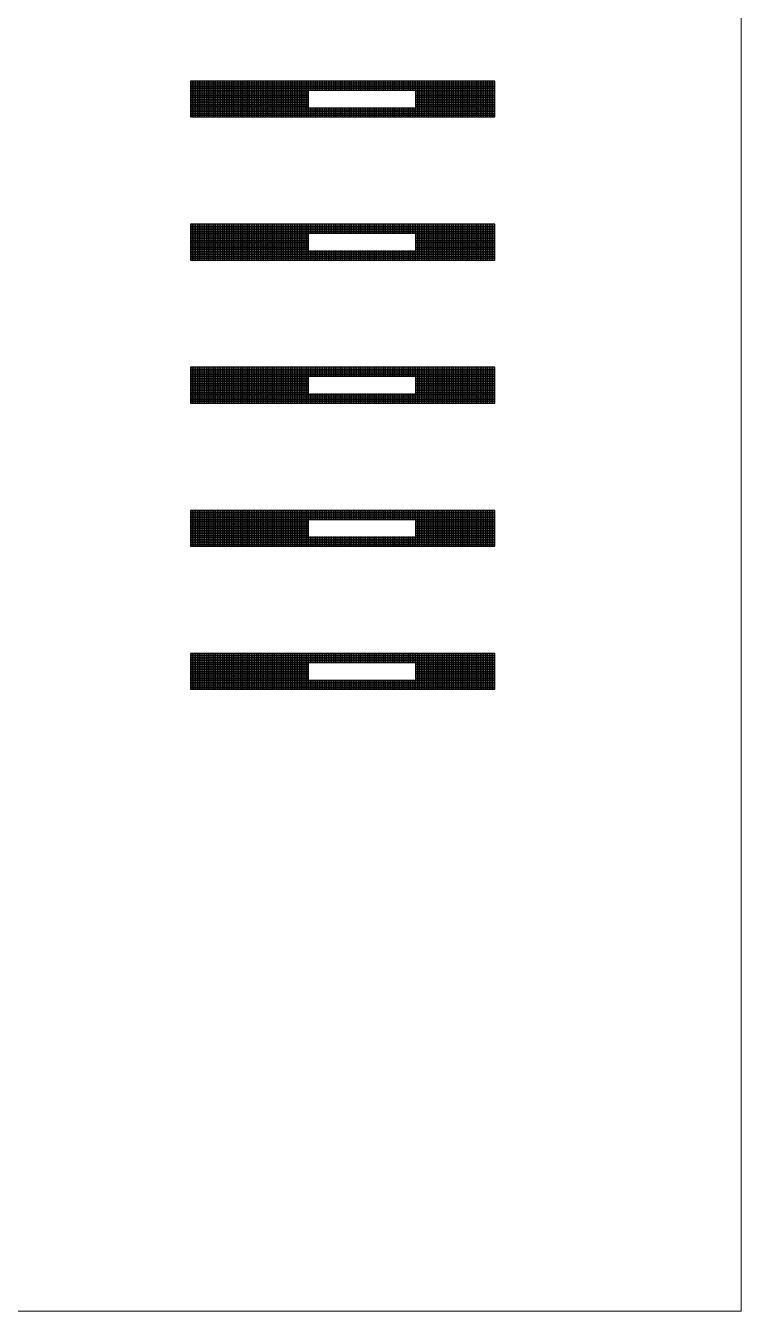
# Model space of a CAD drawing. Header units: millimetres. Extents: x 43.3 to 83.3, y 94.2 to 164.2.
# Drawn here: x 63.29 to 83.29, y 94.21 to 130.15 of the extents above; entities that cross this region are included whole.
import ezdxf

# ---------------------------------------------------------------- set-up
doc = ezdxf.new("R2010")
doc.units = ezdxf.units.MM
doc.layers.add('Adhesion Layer', color=52, linetype='Continuous')

msp = doc.modelspace()

# ---------------------------------------------------------------- linework, layer by layer
at = {"layer": 'Adhesion Layer', "linetype": 'Continuous', "lineweight": 0}
for p, q in [((83.292, 164.211), (83.292, 94.211)), ((83.292, 94.211), (43.292, 94.211))]:
    msp.add_line(p, q, dxfattribs=at)
at = {"layer": 'Adhesion Layer'}
for p, q in [((76.4, 128.6), (67.9, 128.6)), ((67.9, 128.6), (67.9, 127.6)), ((67.9, 128.55), (76.4, 128.55)), ((67.9, 128.5), (76.4, 128.5)), ((67.9, 128.45), (76.4, 128.45)), ((67.9, 128.4), (76.4, 128.4)), ((67.9, 128.35), (76.4, 128.35)), ((67.95, 127.6), (67.95, 128.6)), ((68, 127.6), (68, 128.6)), ((68.05, 127.6), (68.05, 128.6)), ((68.1, 127.6), (68.1, 128.6)), ((68.15, 127.6), (68.15, 128.6)), ((68.2, 127.6), (68.2, 128.6)), ((68.25, 127.6), (68.25, 128.6)), ((68.3, 127.6), (68.3, 128.6)), ((68.35, 127.6), (68.35, 128.6)), ((68.4, 127.6), (68.4, 128.6)), ((68.45, 127.6), (68.45, 128.6)), ((68.5, 127.6), (68.5, 128.6)), ((68.55, 127.6), (68.55, 128.6)), ((68.6, 127.6), (68.6, 128.6)), ((68.65, 127.6), (68.65, 128.6)), ((68.7, 127.6), (68.7, 128.6)), ((68.75, 127.6), (68.75, 128.6)), ((68.8, 127.6), (68.8, 128.6)), ((68.85, 127.6), (68.85, 128.6)), ((68.9, 127.6), (68.9, 128.6)), ((68.95, 127.6), (68.95, 128.6)), ((69, 127.6), (69, 128.6)), ((69.05, 127.6), (69.05, 128.6)), ((69.1, 127.6), (69.1, 128.6)), ((69.15, 127.6), (69.15, 128.6)), ((69.2, 127.6), (69.2, 128.6)), ((69.25, 127.6), (69.25, 128.6)), ((69.3, 127.6), (69.3, 128.6)), ((69.35, 127.6), (69.35, 128.6)), ((69.4, 127.6), (69.4, 128.6)), ((69.45, 127.6), (69.45, 128.6)), ((69.5, 127.6), (69.5, 128.6)), ((69.55, 127.6), (69.55, 128.6)), ((69.6, 127.6), (69.6, 128.6)), ((69.65, 127.6), (69.65, 128.6)), ((69.7, 127.6), (69.7, 128.6)), ((69.75, 127.6), (69.75, 128.6)), ((69.8, 127.6), (69.8, 128.6)), ((69.85, 127.6), (69.85, 128.6)), ((69.9, 127.6), (69.9, 128.6)), ((69.95, 127.6), (69.95, 128.6)), ((70, 127.6), (70, 128.6)), ((70.05, 127.6), (70.05, 128.6)), ((70.1, 127.6), (70.1, 128.6)), ((70.15, 127.6), (70.15, 128.6)), ((70.2, 127.6), (70.2, 128.6)), ((70.25, 127.6), (70.25, 128.6)), ((70.3, 127.6), (70.3, 128.6)), ((70.35, 127.6), (70.35, 128.6)), ((70.4, 127.6), (70.4, 128.6)), ((70.45, 127.6), (70.45, 128.6)), ((70.5, 127.6), (70.5, 128.6)), ((70.55, 127.6), (70.55, 128.6)), ((70.6, 127.6), (70.6, 128.6)), ((70.65, 127.6), (70.65, 128.6)), ((70.7, 127.6), (70.7, 128.6)), ((70.75, 127.6), (70.75, 128.6)), ((70.8, 127.6), (70.8, 128.6)), ((70.85, 127.6), (70.85, 128.6)), ((70.9, 127.6), (70.9, 128.6)), ((70.95, 127.6), (70.95, 128.6)), ((71, 127.6), (71, 128.6)), ((71.05, 127.6), (71.05, 128.6)), ((71.1, 127.6), (71.1, 128.6)), ((71.15, 127.6), (71.15, 128.6)), ((71.2, 127.6), (71.2, 128.6)), ((71.25, 128.333), (71.25, 128.6)), ((71.3, 128.333), (71.3, 128.6)), ((71.35, 128.333), (71.35, 128.6)), ((71.4, 128.333), (71.4, 128.6)), ((71.45, 128.333), (71.45, 128.6)), ((71.5, 128.333), (71.5, 128.6)), ((71.55, 128.333), (71.55, 128.6)), ((71.6, 128.333), (71.6, 128.6)), ((71.65, 128.333), (71.65, 128.6)), ((71.7, 128.333), (71.7, 128.6)), ((71.75, 128.333), (71.75, 128.6)), ((71.8, 128.333), (71.8, 128.6)), ((71.85, 128.333), (71.85, 128.6)), ((71.9, 128.333), (71.9, 128.6)), ((71.95, 128.333), (71.95, 128.6)), ((72, 128.333), (72, 128.6)), ((72.05, 128.333), (72.05, 128.6)), ((72.1, 128.333), (72.1, 128.6)), ((72.15, 128.333), (72.15, 128.6)), ((72.2, 128.333), (72.2, 128.6)), ((72.25, 128.333), (72.25, 128.6)), ((72.3, 128.333), (72.3, 128.6)), ((72.35, 128.333), (72.35, 128.6)), ((72.4, 128.333), (72.4, 128.6)), ((72.45, 128.333), (72.45, 128.6)), ((72.5, 128.333), (72.5, 128.6)), ((72.55, 128.333), (72.55, 128.6)), ((72.6, 128.333), (72.6, 128.6)), ((72.65, 128.333), (72.65, 128.6)), ((72.7, 128.333), (72.7, 128.6)), ((72.75, 128.333), (72.75, 128.6)), ((72.8, 128.333), (72.8, 128.6)), ((72.85, 128.333), (72.85, 128.6)), ((72.9, 128.333), (72.9, 128.6)), ((72.95, 128.333), (72.95, 128.6)), ((73, 128.333), (73, 128.6)), ((73.05, 128.333), (73.05, 128.6)), ((73.1, 128.333), (73.1, 128.6)), ((73.15, 128.333), (73.15, 128.6)), ((73.2, 128.333), (73.2, 128.6)), ((73.25, 128.333), (73.25, 128.6)), ((73.3, 128.333), (73.3, 128.6)), ((73.35, 128.333), (73.35, 128.6)), ((73.4, 128.333), (73.4, 128.6)), ((73.45, 128.333), (73.45, 128.6)), ((73.5, 128.333), (73.5, 128.6)), ((73.55, 128.333), (73.55, 128.6)), ((73.6, 128.333), (73.6, 128.6)), ((73.65, 128.333), (73.65, 128.6)), ((73.7, 128.333), (73.7, 128.6)), ((73.75, 128.333), (73.75, 128.6)), ((73.8, 128.333), (73.8, 128.6)), ((73.85, 128.333), (73.85, 128.6)), ((73.9, 128.333), (73.9, 128.6)), ((73.95, 128.333), (73.95, 128.6)), ((74, 128.333), (74, 128.6)), ((74.05, 128.333), (74.05, 128.6)), ((74.1, 128.333), (74.1, 128.6)), ((74.15, 128.333), (74.15, 128.6)), ((74.2, 127.6), (74.2, 128.6)), ((74.25, 127.6), (74.25, 128.6)), ((74.3, 127.6), (74.3, 128.6)), ((74.35, 127.6), (74.35, 128.6)), ((74.4, 127.6), (74.4, 128.6)), ((74.45, 127.6), (74.45, 128.6)), ((74.5, 127.6), (74.5, 128.6)), ((74.55, 127.6), (74.55, 128.6)), ((74.6, 127.6), (74.6, 128.6)), ((74.65, 127.6), (74.65, 128.6)), ((74.7, 127.6), (74.7, 128.6)), ((74.75, 127.6), (74.75, 128.6)), ((74.8, 127.6), (74.8, 128.6)), ((74.85, 127.6), (74.85, 128.6)), ((74.9, 127.6), (74.9, 128.6)), ((74.95, 127.6), (74.95, 128.6)), ((75, 127.6), (75, 128.6)), ((75.05, 127.6), (75.05, 128.6)), ((75.1, 127.6), (75.1, 128.6)), ((75.15, 127.6), (75.15, 128.6)), ((75.2, 127.6), (75.2, 128.6)), ((75.25, 127.6), (75.25, 128.6)), ((75.3, 127.6), (75.3, 128.6)), ((75.35, 127.6), (75.35, 128.6)), ((75.4, 127.6), (75.4, 128.6)), ((75.45, 127.6), (75.45, 128.6)), ((75.5, 127.6), (75.5, 128.6)), ((75.55, 127.6), (75.55, 128.6)), ((75.6, 127.6), (75.6, 128.6)), ((75.65, 127.6), (75.65, 128.6)), ((75.7, 127.6), (75.7, 128.6)), ((75.75, 127.6), (75.75, 128.6)), ((75.8, 127.6), (75.8, 128.6)), ((75.85, 127.6), (75.85, 128.6)), ((75.9, 127.6), (75.9, 128.6)), ((75.95, 127.6), (75.95, 128.6)), ((76, 127.6), (76, 128.6)), ((76.05, 127.6), (76.05, 128.6)), ((76.1, 127.6), (76.1, 128.6)), ((76.15, 127.6), (76.15, 128.6)), ((76.2, 127.6), (76.2, 128.6)), ((76.25, 127.6), (76.25, 128.6)), ((76.3, 127.6), (76.3, 128.6)), ((76.35, 127.6), (76.35, 128.6)), ((76.4, 127.6), (76.4, 128.6)), ((67.9, 128.3), (71.2, 128.3)), ((67.9, 128.25), (71.2, 128.25)), ((67.9, 128.2), (71.2, 128.2)), ((67.9, 128.15), (71.2, 128.15)), ((67.9, 128.1), (71.2, 128.1)), ((67.9, 128.05), (71.2, 128.05)), ((67.9, 128), (71.2, 128)), ((67.9, 127.95), (71.2, 127.95)), ((74.2, 128.3), (76.4, 128.3)), ((74.2, 128.25), (76.4, 128.25)), ((74.2, 128.2), (76.4, 128.2)), ((74.2, 128.15), (76.4, 128.15)), ((74.2, 128.1), (76.4, 128.1)), ((74.2, 128.05), (76.4, 128.05)), ((74.2, 128), (76.4, 128)), ((74.2, 127.95), (76.4, 127.95)), ((67.9, 127.9), (71.2, 127.9)), ((67.9, 127.85), (76.4, 127.85)), ((67.9, 127.8), (76.4, 127.8)), ((67.9, 127.75), (76.4, 127.75)), ((67.9, 127.7), (76.4, 127.7)), ((67.9, 127.65), (76.4, 127.65)), ((67.9, 127.6), (76.4, 127.6)), ((71.25, 127.6), (71.25, 127.867)), ((71.3, 127.6), (71.3, 127.867)), ((71.35, 127.6), (71.35, 127.867)), ((71.4, 127.6), (71.4, 127.867)), ((71.45, 127.6), (71.45, 127.867)), ((71.5, 127.6), (71.5, 127.867)), ((71.55, 127.6), (71.55, 127.867)), ((71.6, 127.6), (71.6, 127.867)), ((71.65, 127.6), (71.65, 127.867)), ((71.7, 127.6), (71.7, 127.867)), ((71.75, 127.6), (71.75, 127.867)), ((71.8, 127.6), (71.8, 127.867)), ((71.85, 127.6), (71.85, 127.867)), ((71.9, 127.6), (71.9, 127.867)), ((71.95, 127.6), (71.95, 127.867)), ((72, 127.6), (72, 127.867)), ((72.05, 127.6), (72.05, 127.867)), ((72.1, 127.6), (72.1, 127.867)), ((72.15, 127.6), (72.15, 127.867)), ((72.2, 127.6), (72.2, 127.867)), ((72.25, 127.6), (72.25, 127.867)), ((72.3, 127.6), (72.3, 127.867)), ((72.35, 127.6), (72.35, 127.867)), ((72.4, 127.6), (72.4, 127.867)), ((72.45, 127.6), (72.45, 127.867)), ((72.5, 127.6), (72.5, 127.867)), ((72.55, 127.6), (72.55, 127.867)), ((72.6, 127.6), (72.6, 127.867)), ((72.65, 127.6), (72.65, 127.867)), ((72.7, 127.6), (72.7, 127.867)), ((72.75, 127.6), (72.75, 127.867)), ((72.8, 127.6), (72.8, 127.867)), ((72.85, 127.6), (72.85, 127.867)), ((72.9, 127.6), (72.9, 127.867)), ((72.95, 127.6), (72.95, 127.867)), ((73, 127.6), (73, 127.867)), ((73.05, 127.6), (73.05, 127.867)), ((73.1, 127.6), (73.1, 127.867)), ((73.15, 127.6), (73.15, 127.867)), ((73.2, 127.6), (73.2, 127.867)), ((73.25, 127.6), (73.25, 127.867)), ((73.3, 127.6), (73.3, 127.867)), ((73.35, 127.6), (73.35, 127.867)), ((73.4, 127.6), (73.4, 127.867)), ((73.45, 127.6), (73.45, 127.867)), ((73.5, 127.6), (73.5, 127.867)), ((73.55, 127.6), (73.55, 127.867)), ((73.6, 127.6), (73.6, 127.867)), ((73.65, 127.6), (73.65, 127.867)), ((73.7, 127.6), (73.7, 127.867)), ((73.75, 127.6), (73.75, 127.867)), ((73.8, 127.6), (73.8, 127.867)), ((73.85, 127.6), (73.85, 127.867)), ((73.9, 127.6), (73.9, 127.867)), ((73.95, 127.6), (73.95, 127.867)), ((74, 127.6), (74, 127.867)), ((74.05, 127.6), (74.05, 127.867)), ((74.1, 127.6), (74.1, 127.867)), ((74.15, 127.6), (74.15, 127.867)), ((74.2, 127.9), (76.4, 127.9)), ((76.4, 124.6), (67.9, 124.6)), ((67.9, 124.6), (67.9, 123.6)), ((67.9, 124.55), (76.4, 124.55)), ((67.9, 124.5), (76.4, 124.5)), ((67.9, 124.45), (76.4, 124.45)), ((67.9, 124.4), (76.4, 124.4)), ((67.95, 123.6), (67.95, 124.6)), ((68, 123.6), (68, 124.6)), ((68.05, 123.6), (68.05, 124.6)), ((68.1, 123.6), (68.1, 124.6)), ((68.15, 123.6), (68.15, 124.6)), ((68.2, 123.6), (68.2, 124.6)), ((68.25, 123.6), (68.25, 124.6)), ((68.3, 123.6), (68.3, 124.6)), ((68.35, 123.6), (68.35, 124.6)), ((68.4, 123.6), (68.4, 124.6)), ((68.45, 123.6), (68.45, 124.6)), ((68.5, 123.6), (68.5, 124.6)), ((68.55, 123.6), (68.55, 124.6)), ((68.6, 123.6), (68.6, 124.6)), ((68.65, 123.6), (68.65, 124.6)), ((68.7, 123.6), (68.7, 124.6)), ((68.75, 123.6), (68.75, 124.6)), ((68.8, 123.6), (68.8, 124.6)), ((68.85, 123.6), (68.85, 124.6)), ((68.9, 123.6), (68.9, 124.6)), ((68.95, 123.6), (68.95, 124.6)), ((69, 123.6), (69, 124.6)), ((69.05, 123.6), (69.05, 124.6)), ((69.1, 123.6), (69.1, 124.6)), ((69.15, 123.6), (69.15, 124.6)), ((69.2, 123.6), (69.2, 124.6)), ((69.25, 123.6), (69.25, 124.6)), ((69.3, 123.6), (69.3, 124.6)), ((69.35, 123.6), (69.35, 124.6)), ((69.4, 123.6), (69.4, 124.6)), ((69.45, 123.6), (69.45, 124.6)), ((69.5, 123.6), (69.5, 124.6)), ((69.55, 123.6), (69.55, 124.6)), ((69.6, 123.6), (69.6, 124.6)), ((69.65, 123.6), (69.65, 124.6)), ((69.7, 123.6), (69.7, 124.6)), ((69.75, 123.6), (69.75, 124.6)), ((69.8, 123.6), (69.8, 124.6)), ((69.85, 123.6), (69.85, 124.6)), ((69.9, 123.6), (69.9, 124.6)), ((69.95, 123.6), (69.95, 124.6)), ((70, 123.6), (70, 124.6)), ((70.05, 123.6), (70.05, 124.6)), ((70.1, 123.6), (70.1, 124.6)), ((70.15, 123.6), (70.15, 124.6)), ((70.2, 123.6), (70.2, 124.6)), ((70.25, 123.6), (70.25, 124.6)), ((70.3, 123.6), (70.3, 124.6)), ((70.35, 123.6), (70.35, 124.6)), ((70.4, 123.6), (70.4, 124.6)), ((70.45, 123.6), (70.45, 124.6)), ((70.5, 123.6), (70.5, 124.6)), ((70.55, 123.6), (70.55, 124.6)), ((70.6, 123.6), (70.6, 124.6)), ((70.65, 123.6), (70.65, 124.6)), ((70.7, 123.6), (70.7, 124.6)), ((70.75, 123.6), (70.75, 124.6)), ((70.8, 123.6), (70.8, 124.6)), ((70.85, 123.6), (70.85, 124.6)), ((70.9, 123.6), (70.9, 124.6)), ((70.95, 123.6), (70.95, 124.6)), ((71, 123.6), (71, 124.6)), ((71.05, 123.6), (71.05, 124.6)), ((71.1, 123.6), (71.1, 124.6)), ((71.15, 123.6), (71.15, 124.6)), ((71.2, 123.6), (71.2, 124.6)), ((71.25, 124.333), (71.25, 124.6)), ((71.3, 124.333), (71.3, 124.6)), ((71.35, 124.333), (71.35, 124.6)), ((71.4, 124.333), (71.4, 124.6)), ((71.45, 124.333), (71.45, 124.6)), ((71.5, 124.333), (71.5, 124.6)), ((71.55, 124.333), (71.55, 124.6)), ((71.6, 124.333), (71.6, 124.6)), ((71.65, 124.333), (71.65, 124.6)), ((71.7, 124.333), (71.7, 124.6)), ((71.75, 124.333), (71.75, 124.6)), ((71.8, 124.333), (71.8, 124.6)), ((71.85, 124.333), (71.85, 124.6)), ((71.9, 124.333), (71.9, 124.6)), ((71.95, 124.333), (71.95, 124.6)), ((72, 124.333), (72, 124.6)), ((72.05, 124.333), (72.05, 124.6)), ((72.1, 124.333), (72.1, 124.6)), ((72.15, 124.333), (72.15, 124.6)), ((72.2, 124.333), (72.2, 124.6)), ((72.25, 124.333), (72.25, 124.6)), ((72.3, 124.333), (72.3, 124.6)), ((72.35, 124.333), (72.35, 124.6)), ((72.4, 124.333), (72.4, 124.6)), ((72.45, 124.333), (72.45, 124.6)), ((72.5, 124.333), (72.5, 124.6)), ((72.55, 124.333), (72.55, 124.6)), ((72.6, 124.333), (72.6, 124.6)), ((72.65, 124.333), (72.65, 124.6)), ((72.7, 124.333), (72.7, 124.6)), ((72.75, 124.333), (72.75, 124.6)), ((72.8, 124.333), (72.8, 124.6)), ((72.85, 124.333), (72.85, 124.6)), ((72.9, 124.333), (72.9, 124.6)), ((72.95, 124.333), (72.95, 124.6)), ((73, 124.333), (73, 124.6)), ((73.05, 124.333), (73.05, 124.6)), ((73.1, 124.333), (73.1, 124.6)), ((73.15, 124.333), (73.15, 124.6)), ((73.2, 124.333), (73.2, 124.6)), ((73.25, 124.333), (73.25, 124.6)), ((73.3, 124.333), (73.3, 124.6)), ((73.35, 124.333), (73.35, 124.6)), ((73.4, 124.333), (73.4, 124.6)), ((73.45, 124.333), (73.45, 124.6)), ((73.5, 124.333), (73.5, 124.6)), ((73.55, 124.333), (73.55, 124.6)), ((73.6, 124.333), (73.6, 124.6)), ((73.65, 124.333), (73.65, 124.6)), ((73.7, 124.333), (73.7, 124.6)), ((73.75, 124.333), (73.75, 124.6)), ((73.8, 124.333), (73.8, 124.6)), ((73.85, 124.333), (73.85, 124.6)), ((73.9, 124.333), (73.9, 124.6)), ((73.95, 124.333), (73.95, 124.6)), ((74, 124.333), (74, 124.6)), ((74.05, 124.333), (74.05, 124.6)), ((74.1, 124.333), (74.1, 124.6)), ((74.15, 124.333), (74.15, 124.6)), ((74.2, 123.6), (74.2, 124.6)), ((74.25, 123.6), (74.25, 124.6)), ((74.3, 123.6), (74.3, 124.6)), ((74.35, 123.6), (74.35, 124.6)), ((74.4, 123.6), (74.4, 124.6)), ((74.45, 123.6), (74.45, 124.6)), ((74.5, 123.6), (74.5, 124.6)), ((74.55, 123.6), (74.55, 124.6)), ((74.6, 123.6), (74.6, 124.6)), ((74.65, 123.6), (74.65, 124.6)), ((74.7, 123.6), (74.7, 124.6)), ((74.75, 123.6), (74.75, 124.6)), ((74.8, 123.6), (74.8, 124.6)), ((74.85, 123.6), (74.85, 124.6)), ((74.9, 123.6), (74.9, 124.6)), ((74.95, 123.6), (74.95, 124.6)), ((75, 123.6), (75, 124.6)), ((75.05, 123.6), (75.05, 124.6)), ((75.1, 123.6), (75.1, 124.6)), ((75.15, 123.6), (75.15, 124.6)), ((75.2, 123.6), (75.2, 124.6)), ((75.25, 123.6), (75.25, 124.6)), ((75.3, 123.6), (75.3, 124.6)), ((75.35, 123.6), (75.35, 124.6)), ((75.4, 123.6), (75.4, 124.6)), ((75.45, 123.6), (75.45, 124.6)), ((75.5, 123.6), (75.5, 124.6)), ((75.55, 123.6), (75.55, 124.6)), ((75.6, 123.6), (75.6, 124.6)), ((75.65, 123.6), (75.65, 124.6)), ((75.7, 123.6), (75.7, 124.6)), ((75.75, 123.6), (75.75, 124.6)), ((75.8, 123.6), (75.8, 124.6)), ((75.85, 123.6), (75.85, 124.6)), ((75.9, 123.6), (75.9, 124.6)), ((75.95, 123.6), (75.95, 124.6)), ((76, 123.6), (76, 124.6)), ((76.05, 123.6), (76.05, 124.6)), ((76.1, 123.6), (76.1, 124.6)), ((76.15, 123.6), (76.15, 124.6)), ((76.2, 123.6), (76.2, 124.6)), ((76.25, 123.6), (76.25, 124.6)), ((76.3, 123.6), (76.3, 124.6)), ((76.35, 123.6), (76.35, 124.6)), ((76.4, 123.6), (76.4, 124.6)), ((67.9, 124.35), (76.4, 124.35)), ((67.9, 124.3), (71.2, 124.3)), ((67.9, 124.25), (71.2, 124.25)), ((67.9, 124.2), (71.2, 124.2)), ((67.9, 124.15), (71.2, 124.15)), ((67.9, 124.1), (71.2, 124.1)), ((67.9, 124.05), (71.2, 124.05)), ((67.9, 124), (71.2, 124)), ((74.2, 124.3), (76.4, 124.3)), ((74.2, 124.25), (76.4, 124.25)), ((74.2, 124.2), (76.4, 124.2)), ((74.2, 124.15), (76.4, 124.15)), ((74.2, 124.1), (76.4, 124.1)), ((74.2, 124.05), (76.4, 124.05)), ((74.2, 124), (76.4, 124)), ((67.9, 123.95), (71.2, 123.95)), ((67.9, 123.9), (71.2, 123.9)), ((67.9, 123.85), (76.4, 123.85)), ((67.9, 123.8), (76.4, 123.8)), ((67.9, 123.75), (76.4, 123.75)), ((67.9, 123.7), (76.4, 123.7)), ((67.9, 123.65), (76.4, 123.65)), ((71.25, 123.6), (71.25, 123.867)), ((71.3, 123.6), (71.3, 123.867)), ((71.35, 123.6), (71.35, 123.867)), ((71.4, 123.6), (71.4, 123.867)), ((71.45, 123.6), (71.45, 123.867)), ((71.5, 123.6), (71.5, 123.867)), ((71.55, 123.6), (71.55, 123.867)), ((71.6, 123.6), (71.6, 123.867)), ((71.65, 123.6), (71.65, 123.867)), ((71.7, 123.6), (71.7, 123.867)), ((71.75, 123.6), (71.75, 123.867)), ((71.8, 123.6), (71.8, 123.867)), ((71.85, 123.6), (71.85, 123.867)), ((71.9, 123.6), (71.9, 123.867)), ((71.95, 123.6), (71.95, 123.867)), ((72, 123.6), (72, 123.867)), ((72.05, 123.6), (72.05, 123.867)), ((72.1, 123.6), (72.1, 123.867)), ((72.15, 123.6), (72.15, 123.867)), ((72.2, 123.6), (72.2, 123.867)), ((72.25, 123.6), (72.25, 123.867)), ((72.3, 123.6), (72.3, 123.867)), ((72.35, 123.6), (72.35, 123.867)), ((72.4, 123.6), (72.4, 123.867)), ((72.45, 123.6), (72.45, 123.867)), ((72.5, 123.6), (72.5, 123.867)), ((72.55, 123.6), (72.55, 123.867)), ((72.6, 123.6), (72.6, 123.867)), ((72.65, 123.6), (72.65, 123.867)), ((72.7, 123.6), (72.7, 123.867)), ((72.75, 123.6), (72.75, 123.867)), ((72.8, 123.6), (72.8, 123.867)), ((72.85, 123.6), (72.85, 123.867)), ((72.9, 123.6), (72.9, 123.867)), ((72.95, 123.6), (72.95, 123.867)), ((73, 123.6), (73, 123.867)), ((73.05, 123.6), (73.05, 123.867)), ((73.1, 123.6), (73.1, 123.867)), ((73.15, 123.6), (73.15, 123.867)), ((73.2, 123.6), (73.2, 123.867)), ((73.25, 123.6), (73.25, 123.867)), ((73.3, 123.6), (73.3, 123.867)), ((73.35, 123.6), (73.35, 123.867)), ((73.4, 123.6), (73.4, 123.867)), ((73.45, 123.6), (73.45, 123.867)), ((73.5, 123.6), (73.5, 123.867)), ((73.55, 123.6), (73.55, 123.867)), ((73.6, 123.6), (73.6, 123.867)), ((73.65, 123.6), (73.65, 123.867)), ((73.7, 123.6), (73.7, 123.867)), ((73.75, 123.6), (73.75, 123.867)), ((73.8, 123.6), (73.8, 123.867)), ((73.85, 123.6), (73.85, 123.867)), ((73.9, 123.6), (73.9, 123.867)), ((73.95, 123.6), (73.95, 123.867)), ((74, 123.6), (74, 123.867)), ((74.05, 123.6), (74.05, 123.867)), ((74.1, 123.6), (74.1, 123.867)), ((74.15, 123.6), (74.15, 123.867)), ((74.2, 123.95), (76.4, 123.95)), ((74.2, 123.9), (76.4, 123.9)), ((67.9, 123.6), (76.4, 123.6)), ((76.4, 120.6), (67.9, 120.6)), ((67.9, 120.6), (67.9, 119.6)), ((67.9, 120.55), (76.4, 120.55)), ((67.9, 120.5), (76.4, 120.5)), ((67.9, 120.45), (76.4, 120.45)), ((67.9, 120.4), (76.4, 120.4)), ((67.95, 119.6), (67.95, 120.6)), ((68, 119.6), (68, 120.6)), ((68.05, 119.6), (68.05, 120.6)), ((68.1, 119.6), (68.1, 120.6)), ((68.15, 119.6), (68.15, 120.6)), ((68.2, 119.6), (68.2, 120.6)), ((68.25, 119.6), (68.25, 120.6)), ((68.3, 119.6), (68.3, 120.6)), ((68.35, 119.6), (68.35, 120.6)), ((68.4, 119.6), (68.4, 120.6)), ((68.45, 119.6), (68.45, 120.6)), ((68.5, 119.6), (68.5, 120.6)), ((68.55, 119.6), (68.55, 120.6)), ((68.6, 119.6), (68.6, 120.6)), ((68.65, 119.6), (68.65, 120.6)), ((68.7, 119.6), (68.7, 120.6)), ((68.75, 119.6), (68.75, 120.6)), ((68.8, 119.6), (68.8, 120.6)), ((68.85, 119.6), (68.85, 120.6)), ((68.9, 119.6), (68.9, 120.6)), ((68.95, 119.6), (68.95, 120.6)), ((69, 119.6), (69, 120.6)), ((69.05, 119.6), (69.05, 120.6)), ((69.1, 119.6), (69.1, 120.6)), ((69.15, 119.6), (69.15, 120.6)), ((69.2, 119.6), (69.2, 120.6)), ((69.25, 119.6), (69.25, 120.6)), ((69.3, 119.6), (69.3, 120.6)), ((69.35, 119.6), (69.35, 120.6)), ((69.4, 119.6), (69.4, 120.6)), ((69.45, 119.6), (69.45, 120.6)), ((69.5, 119.6), (69.5, 120.6)), ((69.55, 119.6), (69.55, 120.6)), ((69.6, 119.6), (69.6, 120.6)), ((69.65, 119.6), (69.65, 120.6)), ((69.7, 119.6), (69.7, 120.6)), ((69.75, 119.6), (69.75, 120.6)), ((69.8, 119.6), (69.8, 120.6)), ((69.85, 119.6), (69.85, 120.6)), ((69.9, 119.6), (69.9, 120.6)), ((69.95, 119.6), (69.95, 120.6)), ((70, 119.6), (70, 120.6)), ((70.05, 119.6), (70.05, 120.6)), ((70.1, 119.6), (70.1, 120.6)), ((70.15, 119.6), (70.15, 120.6)), ((70.2, 119.6), (70.2, 120.6)), ((70.25, 119.6), (70.25, 120.6)), ((70.3, 119.6), (70.3, 120.6)), ((70.35, 119.6), (70.35, 120.6)), ((70.4, 119.6), (70.4, 120.6)), ((70.45, 119.6), (70.45, 120.6)), ((70.5, 119.6), (70.5, 120.6)), ((70.55, 119.6), (70.55, 120.6)), ((70.6, 119.6), (70.6, 120.6)), ((70.65, 119.6), (70.65, 120.6)), ((70.7, 119.6), (70.7, 120.6)), ((70.75, 119.6), (70.75, 120.6)), ((70.8, 119.6), (70.8, 120.6)), ((70.85, 119.6), (70.85, 120.6)), ((70.9, 119.6), (70.9, 120.6)), ((70.95, 119.6), (70.95, 120.6)), ((71, 119.6), (71, 120.6)), ((71.05, 119.6), (71.05, 120.6)), ((71.1, 119.6), (71.1, 120.6)), ((71.15, 119.6), (71.15, 120.6)), ((71.2, 119.6), (71.2, 120.6)), ((71.25, 120.333), (71.25, 120.6)), ((71.3, 120.333), (71.3, 120.6)), ((71.35, 120.333), (71.35, 120.6)), ((71.4, 120.333), (71.4, 120.6)), ((71.45, 120.333), (71.45, 120.6)), ((71.5, 120.333), (71.5, 120.6)), ((71.55, 120.333), (71.55, 120.6)), ((71.6, 120.333), (71.6, 120.6)), ((71.65, 120.333), (71.65, 120.6)), ((71.7, 120.333), (71.7, 120.6)), ((71.75, 120.333), (71.75, 120.6)), ((71.8, 120.333), (71.8, 120.6)), ((71.85, 120.333), (71.85, 120.6)), ((71.9, 120.333), (71.9, 120.6)), ((71.95, 120.333), (71.95, 120.6)), ((72, 120.333), (72, 120.6)), ((72.05, 120.333), (72.05, 120.6)), ((72.1, 120.333), (72.1, 120.6)), ((72.15, 120.333), (72.15, 120.6)), ((72.2, 120.333), (72.2, 120.6)), ((72.25, 120.333), (72.25, 120.6)), ((72.3, 120.333), (72.3, 120.6)), ((72.35, 120.333), (72.35, 120.6)), ((72.4, 120.333), (72.4, 120.6)), ((72.45, 120.333), (72.45, 120.6)), ((72.5, 120.333), (72.5, 120.6)), ((72.55, 120.333), (72.55, 120.6)), ((72.6, 120.333), (72.6, 120.6)), ((72.65, 120.333), (72.65, 120.6)), ((72.7, 120.333), (72.7, 120.6)), ((72.75, 120.333), (72.75, 120.6)), ((72.8, 120.333), (72.8, 120.6)), ((72.85, 120.333), (72.85, 120.6)), ((72.9, 120.333), (72.9, 120.6)), ((72.95, 120.333), (72.95, 120.6)), ((73, 120.333), (73, 120.6)), ((73.05, 120.333), (73.05, 120.6)), ((73.1, 120.333), (73.1, 120.6)), ((73.15, 120.333), (73.15, 120.6)), ((73.2, 120.333), (73.2, 120.6)), ((73.25, 120.333), (73.25, 120.6)), ((73.3, 120.333), (73.3, 120.6)), ((73.35, 120.333), (73.35, 120.6)), ((73.4, 120.333), (73.4, 120.6)), ((73.45, 120.333), (73.45, 120.6)), ((73.5, 120.333), (73.5, 120.6)), ((73.55, 120.333), (73.55, 120.6)), ((73.6, 120.333), (73.6, 120.6)), ((73.65, 120.333), (73.65, 120.6)), ((73.7, 120.333), (73.7, 120.6)), ((73.75, 120.333), (73.75, 120.6)), ((73.8, 120.333), (73.8, 120.6)), ((73.85, 120.333), (73.85, 120.6)), ((73.9, 120.333), (73.9, 120.6)), ((73.95, 120.333), (73.95, 120.6)), ((74, 120.333), (74, 120.6)), ((74.05, 120.333), (74.05, 120.6)), ((74.1, 120.333), (74.1, 120.6)), ((74.15, 120.333), (74.15, 120.6)), ((74.2, 119.6), (74.2, 120.6)), ((74.25, 119.6), (74.25, 120.6)), ((74.3, 119.6), (74.3, 120.6)), ((74.35, 119.6), (74.35, 120.6)), ((74.4, 119.6), (74.4, 120.6)), ((74.45, 119.6), (74.45, 120.6)), ((74.5, 119.6), (74.5, 120.6)), ((74.55, 119.6), (74.55, 120.6)), ((74.6, 119.6), (74.6, 120.6)), ((74.65, 119.6), (74.65, 120.6)), ((74.7, 119.6), (74.7, 120.6)), ((74.75, 119.6), (74.75, 120.6)), ((74.8, 119.6), (74.8, 120.6)), ((74.85, 119.6), (74.85, 120.6)), ((74.9, 119.6), (74.9, 120.6)), ((74.95, 119.6), (74.95, 120.6)), ((75, 119.6), (75, 120.6)), ((75.05, 119.6), (75.05, 120.6)), ((75.1, 119.6), (75.1, 120.6)), ((75.15, 119.6), (75.15, 120.6)), ((75.2, 119.6), (75.2, 120.6)), ((75.25, 119.6), (75.25, 120.6)), ((75.3, 119.6), (75.3, 120.6)), ((75.35, 119.6), (75.35, 120.6)), ((75.4, 119.6), (75.4, 120.6)), ((75.45, 119.6), (75.45, 120.6)), ((75.5, 119.6), (75.5, 120.6)), ((75.55, 119.6), (75.55, 120.6)), ((75.6, 119.6), (75.6, 120.6)), ((75.65, 119.6), (75.65, 120.6)), ((75.7, 119.6), (75.7, 120.6)), ((75.75, 119.6), (75.75, 120.6)), ((75.8, 119.6), (75.8, 120.6)), ((75.85, 119.6), (75.85, 120.6)), ((75.9, 119.6), (75.9, 120.6)), ((75.95, 119.6), (75.95, 120.6)), ((76, 119.6), (76, 120.6)), ((76.05, 119.6), (76.05, 120.6)), ((76.1, 119.6), (76.1, 120.6)), ((76.15, 119.6), (76.15, 120.6)), ((76.2, 119.6), (76.2, 120.6)), ((76.25, 119.6), (76.25, 120.6)), ((76.3, 119.6), (76.3, 120.6)), ((76.35, 119.6), (76.35, 120.6)), ((76.4, 119.6), (76.4, 120.6)), ((67.9, 120.35), (76.4, 120.35)), ((67.9, 120.3), (71.2, 120.3)), ((67.9, 120.25), (71.2, 120.25)), ((67.9, 120.2), (71.2, 120.2)), ((67.9, 120.15), (71.2, 120.15)), ((67.9, 120.1), (71.2, 120.1)), ((67.9, 120.05), (71.2, 120.05)), ((74.2, 120.3), (76.4, 120.3)), ((74.2, 120.25), (76.4, 120.25)), ((74.2, 120.2), (76.4, 120.2)), ((74.2, 120.15), (76.4, 120.15)), ((74.2, 120.1), (76.4, 120.1)), ((74.2, 120.05), (76.4, 120.05)), ((67.9, 120), (71.2, 120)), ((67.9, 119.95), (71.2, 119.95)), ((67.9, 119.9), (71.2, 119.9)), ((67.9, 119.85), (76.4, 119.85)), ((67.9, 119.8), (76.4, 119.8)), ((67.9, 119.75), (76.4, 119.75)), ((67.9, 119.7), (76.4, 119.7)), ((71.25, 119.6), (71.25, 119.867)), ((71.3, 119.6), (71.3, 119.867)), ((71.35, 119.6), (71.35, 119.867)), ((71.4, 119.6), (71.4, 119.867)), ((71.45, 119.6), (71.45, 119.867)), ((71.5, 119.6), (71.5, 119.867)), ((71.55, 119.6), (71.55, 119.867)), ((71.6, 119.6), (71.6, 119.867)), ((71.65, 119.6), (71.65, 119.867)), ((71.7, 119.6), (71.7, 119.867)), ((71.75, 119.6), (71.75, 119.867)), ((71.8, 119.6), (71.8, 119.867)), ((71.85, 119.6), (71.85, 119.867)), ((71.9, 119.6), (71.9, 119.867)), ((71.95, 119.6), (71.95, 119.867)), ((72, 119.6), (72, 119.867)), ((72.05, 119.6), (72.05, 119.867)), ((72.1, 119.6), (72.1, 119.867)), ((72.15, 119.6), (72.15, 119.867)), ((72.2, 119.6), (72.2, 119.867)), ((72.25, 119.6), (72.25, 119.867)), ((72.3, 119.6), (72.3, 119.867)), ((72.35, 119.6), (72.35, 119.867)), ((72.4, 119.6), (72.4, 119.867)), ((72.45, 119.6), (72.45, 119.867)), ((72.5, 119.6), (72.5, 119.867)), ((72.55, 119.6), (72.55, 119.867)), ((72.6, 119.6), (72.6, 119.867)), ((72.65, 119.6), (72.65, 119.867)), ((72.7, 119.6), (72.7, 119.867)), ((72.75, 119.6), (72.75, 119.867)), ((72.8, 119.6), (72.8, 119.867)), ((72.85, 119.6), (72.85, 119.867)), ((72.9, 119.6), (72.9, 119.867)), ((72.95, 119.6), (72.95, 119.867)), ((73, 119.6), (73, 119.867)), ((73.05, 119.6), (73.05, 119.867)), ((73.1, 119.6), (73.1, 119.867)), ((73.15, 119.6), (73.15, 119.867)), ((73.2, 119.6), (73.2, 119.867)), ((73.25, 119.6), (73.25, 119.867)), ((73.3, 119.6), (73.3, 119.867)), ((73.35, 119.6), (73.35, 119.867)), ((73.4, 119.6), (73.4, 119.867)), ((73.45, 119.6), (73.45, 119.867)), ((73.5, 119.6), (73.5, 119.867)), ((73.55, 119.6), (73.55, 119.867)), ((73.6, 119.6), (73.6, 119.867)), ((73.65, 119.6), (73.65, 119.867)), ((73.7, 119.6), (73.7, 119.867)), ((73.75, 119.6), (73.75, 119.867)), ((73.8, 119.6), (73.8, 119.867)), ((73.85, 119.6), (73.85, 119.867)), ((73.9, 119.6), (73.9, 119.867)), ((73.95, 119.6), (73.95, 119.867)), ((74, 119.6), (74, 119.867)), ((74.05, 119.6), (74.05, 119.867)), ((74.1, 119.6), (74.1, 119.867)), ((74.15, 119.6), (74.15, 119.867)), ((74.2, 120), (76.4, 120)), ((74.2, 119.95), (76.4, 119.95)), ((74.2, 119.9), (76.4, 119.9)), ((67.9, 119.65), (76.4, 119.65)), ((67.9, 119.6), (76.4, 119.6)), ((76.4, 116.6), (67.9, 116.6)), ((67.9, 116.6), (67.9, 115.6)), ((67.9, 116.55), (76.4, 116.55)), ((67.9, 116.5), (76.4, 116.5)), ((67.9, 116.45), (76.4, 116.45)), ((67.95, 115.6), (67.95, 116.6)), ((68, 115.6), (68, 116.6)), ((68.05, 115.6), (68.05, 116.6)), ((68.1, 115.6), (68.1, 116.6)), ((68.15, 115.6), (68.15, 116.6)), ((68.2, 115.6), (68.2, 116.6)), ((68.25, 115.6), (68.25, 116.6)), ((68.3, 115.6), (68.3, 116.6)), ((68.35, 115.6), (68.35, 116.6)), ((68.4, 115.6), (68.4, 116.6)), ((68.45, 115.6), (68.45, 116.6)), ((68.5, 115.6), (68.5, 116.6)), ((68.55, 115.6), (68.55, 116.6)), ((68.6, 115.6), (68.6, 116.6)), ((68.65, 115.6), (68.65, 116.6)), ((68.7, 115.6), (68.7, 116.6)), ((68.75, 115.6), (68.75, 116.6)), ((68.8, 115.6), (68.8, 116.6)), ((68.85, 115.6), (68.85, 116.6)), ((68.9, 115.6), (68.9, 116.6)), ((68.95, 115.6), (68.95, 116.6)), ((69, 115.6), (69, 116.6)), ((69.05, 115.6), (69.05, 116.6)), ((69.1, 115.6), (69.1, 116.6)), ((69.15, 115.6), (69.15, 116.6)), ((69.2, 115.6), (69.2, 116.6)), ((69.25, 115.6), (69.25, 116.6)), ((69.3, 115.6), (69.3, 116.6)), ((69.35, 115.6), (69.35, 116.6)), ((69.4, 115.6), (69.4, 116.6)), ((69.45, 115.6), (69.45, 116.6)), ((69.5, 115.6), (69.5, 116.6)), ((69.55, 115.6), (69.55, 116.6)), ((69.6, 115.6), (69.6, 116.6)), ((69.65, 115.6), (69.65, 116.6)), ((69.7, 115.6), (69.7, 116.6)), ((69.75, 115.6), (69.75, 116.6)), ((69.8, 115.6), (69.8, 116.6)), ((69.85, 115.6), (69.85, 116.6)), ((69.9, 115.6), (69.9, 116.6)), ((69.95, 115.6), (69.95, 116.6)), ((70, 115.6), (70, 116.6)), ((70.05, 115.6), (70.05, 116.6)), ((70.1, 115.6), (70.1, 116.6)), ((70.15, 115.6), (70.15, 116.6)), ((70.2, 115.6), (70.2, 116.6)), ((70.25, 115.6), (70.25, 116.6)), ((70.3, 115.6), (70.3, 116.6)), ((70.35, 115.6), (70.35, 116.6)), ((70.4, 115.6), (70.4, 116.6)), ((70.45, 115.6), (70.45, 116.6)), ((70.5, 115.6), (70.5, 116.6)), ((70.55, 115.6), (70.55, 116.6)), ((70.6, 115.6), (70.6, 116.6)), ((70.65, 115.6), (70.65, 116.6)), ((70.7, 115.6), (70.7, 116.6)), ((70.75, 115.6), (70.75, 116.6)), ((70.8, 115.6), (70.8, 116.6)), ((70.85, 115.6), (70.85, 116.6)), ((70.9, 115.6), (70.9, 116.6)), ((70.95, 115.6), (70.95, 116.6)), ((71, 115.6), (71, 116.6)), ((71.05, 115.6), (71.05, 116.6)), ((71.1, 115.6), (71.1, 116.6)), ((71.15, 115.6), (71.15, 116.6)), ((71.2, 115.6), (71.2, 116.6)), ((71.25, 116.333), (71.25, 116.6)), ((71.3, 116.333), (71.3, 116.6)), ((71.35, 116.333), (71.35, 116.6)), ((71.4, 116.333), (71.4, 116.6)), ((71.45, 116.333), (71.45, 116.6)), ((71.5, 116.333), (71.5, 116.6)), ((71.55, 116.333), (71.55, 116.6)), ((71.6, 116.333), (71.6, 116.6)), ((71.65, 116.333), (71.65, 116.6)), ((71.7, 116.333), (71.7, 116.6)), ((71.75, 116.333), (71.75, 116.6)), ((71.8, 116.333), (71.8, 116.6)), ((71.85, 116.333), (71.85, 116.6)), ((71.9, 116.333), (71.9, 116.6)), ((71.95, 116.333), (71.95, 116.6)), ((72, 116.333), (72, 116.6)), ((72.05, 116.333), (72.05, 116.6)), ((72.1, 116.333), (72.1, 116.6)), ((72.15, 116.333), (72.15, 116.6)), ((72.2, 116.333), (72.2, 116.6)), ((72.25, 116.333), (72.25, 116.6)), ((72.3, 116.333), (72.3, 116.6)), ((72.35, 116.333), (72.35, 116.6)), ((72.4, 116.333), (72.4, 116.6)), ((72.45, 116.333), (72.45, 116.6)), ((72.5, 116.333), (72.5, 116.6)), ((72.55, 116.333), (72.55, 116.6)), ((72.6, 116.333), (72.6, 116.6)), ((72.65, 116.333), (72.65, 116.6)), ((72.7, 116.333), (72.7, 116.6)), ((72.75, 116.333), (72.75, 116.6)), ((72.8, 116.333), (72.8, 116.6)), ((72.85, 116.333), (72.85, 116.6)), ((72.9, 116.333), (72.9, 116.6)), ((72.95, 116.333), (72.95, 116.6)), ((73, 116.333), (73, 116.6)), ((73.05, 116.333), (73.05, 116.6)), ((73.1, 116.333), (73.1, 116.6)), ((73.15, 116.333), (73.15, 116.6)), ((73.2, 116.333), (73.2, 116.6)), ((73.25, 116.333), (73.25, 116.6)), ((73.3, 116.333), (73.3, 116.6)), ((73.35, 116.333), (73.35, 116.6)), ((73.4, 116.333), (73.4, 116.6)), ((73.45, 116.333), (73.45, 116.6)), ((73.5, 116.333), (73.5, 116.6)), ((73.55, 116.333), (73.55, 116.6)), ((73.6, 116.333), (73.6, 116.6)), ((73.65, 116.333), (73.65, 116.6)), ((73.7, 116.333), (73.7, 116.6)), ((73.75, 116.333), (73.75, 116.6)), ((73.8, 116.333), (73.8, 116.6)), ((73.85, 116.333), (73.85, 116.6)), ((73.9, 116.333), (73.9, 116.6)), ((73.95, 116.333), (73.95, 116.6)), ((74, 116.333), (74, 116.6)), ((74.05, 116.333), (74.05, 116.6)), ((74.1, 116.333), (74.1, 116.6)), ((74.15, 116.333), (74.15, 116.6)), ((74.2, 115.6), (74.2, 116.6)), ((74.25, 115.6), (74.25, 116.6)), ((74.3, 115.6), (74.3, 116.6)), ((74.35, 115.6), (74.35, 116.6)), ((74.4, 115.6), (74.4, 116.6)), ((74.45, 115.6), (74.45, 116.6)), ((74.5, 115.6), (74.5, 116.6)), ((74.55, 115.6), (74.55, 116.6)), ((74.6, 115.6), (74.6, 116.6)), ((74.65, 115.6), (74.65, 116.6)), ((74.7, 115.6), (74.7, 116.6)), ((74.75, 115.6), (74.75, 116.6)), ((74.8, 115.6), (74.8, 116.6)), ((74.85, 115.6), (74.85, 116.6)), ((74.9, 115.6), (74.9, 116.6)), ((74.95, 115.6), (74.95, 116.6)), ((75, 115.6), (75, 116.6)), ((75.05, 115.6), (75.05, 116.6)), ((75.1, 115.6), (75.1, 116.6)), ((75.15, 115.6), (75.15, 116.6)), ((75.2, 115.6), (75.2, 116.6)), ((75.25, 115.6), (75.25, 116.6)), ((75.3, 115.6), (75.3, 116.6)), ((75.35, 115.6), (75.35, 116.6)), ((75.4, 115.6), (75.4, 116.6)), ((75.45, 115.6), (75.45, 116.6)), ((75.5, 115.6), (75.5, 116.6)), ((75.55, 115.6), (75.55, 116.6)), ((75.6, 115.6), (75.6, 116.6)), ((75.65, 115.6), (75.65, 116.6)), ((75.7, 115.6), (75.7, 116.6)), ((75.75, 115.6), (75.75, 116.6)), ((75.8, 115.6), (75.8, 116.6)), ((75.85, 115.6), (75.85, 116.6)), ((75.9, 115.6), (75.9, 116.6)), ((75.95, 115.6), (75.95, 116.6)), ((76, 115.6), (76, 116.6)), ((76.05, 115.6), (76.05, 116.6)), ((76.1, 115.6), (76.1, 116.6)), ((76.15, 115.6), (76.15, 116.6)), ((76.2, 115.6), (76.2, 116.6)), ((76.25, 115.6), (76.25, 116.6)), ((76.3, 115.6), (76.3, 116.6)), ((76.35, 115.6), (76.35, 116.6)), ((76.4, 115.6), (76.4, 116.6)), ((67.9, 116.4), (76.4, 116.4)), ((67.9, 116.35), (76.4, 116.35)), ((67.9, 116.3), (71.2, 116.3)), ((67.9, 116.25), (71.2, 116.25)), ((67.9, 116.2), (71.2, 116.2)), ((67.9, 116.15), (71.2, 116.15)), ((67.9, 116.1), (71.2, 116.1)), ((74.2, 116.3), (76.4, 116.3)), ((74.2, 116.25), (76.4, 116.25)), ((74.2, 116.2), (76.4, 116.2)), ((74.2, 116.15), (76.4, 116.15)), ((74.2, 116.1), (76.4, 116.1)), ((67.9, 116.05), (71.2, 116.05)), ((67.9, 116), (71.2, 116)), ((67.9, 115.95), (71.2, 115.95)), ((67.9, 115.9), (71.2, 115.9)), ((67.9, 115.85), (76.4, 115.85)), ((67.9, 115.8), (76.4, 115.8)), ((67.9, 115.75), (76.4, 115.75)), ((71.25, 115.6), (71.25, 115.867)), ((71.3, 115.6), (71.3, 115.867)), ((71.35, 115.6), (71.35, 115.867)), ((71.4, 115.6), (71.4, 115.867)), ((71.45, 115.6), (71.45, 115.867)), ((71.5, 115.6), (71.5, 115.867)), ((71.55, 115.6), (71.55, 115.867)), ((71.6, 115.6), (71.6, 115.867)), ((71.65, 115.6), (71.65, 115.867)), ((71.7, 115.6), (71.7, 115.867)), ((71.75, 115.6), (71.75, 115.867)), ((71.8, 115.6), (71.8, 115.867)), ((71.85, 115.6), (71.85, 115.867)), ((71.9, 115.6), (71.9, 115.867)), ((71.95, 115.6), (71.95, 115.867)), ((72, 115.6), (72, 115.867)), ((72.05, 115.6), (72.05, 115.867)), ((72.1, 115.6), (72.1, 115.867)), ((72.15, 115.6), (72.15, 115.867)), ((72.2, 115.6), (72.2, 115.867)), ((72.25, 115.6), (72.25, 115.867)), ((72.3, 115.6), (72.3, 115.867)), ((72.35, 115.6), (72.35, 115.867)), ((72.4, 115.6), (72.4, 115.867)), ((72.45, 115.6), (72.45, 115.867)), ((72.5, 115.6), (72.5, 115.867)), ((72.55, 115.6), (72.55, 115.867)), ((72.6, 115.6), (72.6, 115.867)), ((72.65, 115.6), (72.65, 115.867)), ((72.7, 115.6), (72.7, 115.867)), ((72.75, 115.6), (72.75, 115.867)), ((72.8, 115.6), (72.8, 115.867)), ((72.85, 115.6), (72.85, 115.867)), ((72.9, 115.6), (72.9, 115.867)), ((72.95, 115.6), (72.95, 115.867)), ((73, 115.6), (73, 115.867)), ((73.05, 115.6), (73.05, 115.867)), ((73.1, 115.6), (73.1, 115.867)), ((73.15, 115.6), (73.15, 115.867)), ((73.2, 115.6), (73.2, 115.867)), ((73.25, 115.6), (73.25, 115.867)), ((73.3, 115.6), (73.3, 115.867)), ((73.35, 115.6), (73.35, 115.867)), ((73.4, 115.6), (73.4, 115.867)), ((73.45, 115.6), (73.45, 115.867)), ((73.5, 115.6), (73.5, 115.867)), ((73.55, 115.6), (73.55, 115.867)), ((73.6, 115.6), (73.6, 115.867)), ((73.65, 115.6), (73.65, 115.867)), ((73.7, 115.6), (73.7, 115.867)), ((73.75, 115.6), (73.75, 115.867)), ((73.8, 115.6), (73.8, 115.867)), ((73.85, 115.6), (73.85, 115.867)), ((73.9, 115.6), (73.9, 115.867)), ((73.95, 115.6), (73.95, 115.867)), ((74, 115.6), (74, 115.867)), ((74.05, 115.6), (74.05, 115.867)), ((74.1, 115.6), (74.1, 115.867)), ((74.15, 115.6), (74.15, 115.867)), ((74.2, 116.05), (76.4, 116.05)), ((74.2, 116), (76.4, 116)), ((74.2, 115.95), (76.4, 115.95)), ((74.2, 115.9), (76.4, 115.9)), ((67.9, 115.7), (76.4, 115.7)), ((67.9, 115.65), (76.4, 115.65)), ((67.9, 115.6), (76.4, 115.6)), ((76.4, 112.6), (67.9, 112.6)), ((67.9, 112.6), (67.9, 111.6)), ((67.9, 112.55), (76.4, 112.55)), ((67.9, 112.5), (76.4, 112.5)), ((67.95, 111.6), (67.95, 112.6)), ((68, 111.6), (68, 112.6)), ((68.05, 111.6), (68.05, 112.6)), ((68.1, 111.6), (68.1, 112.6)), ((68.15, 111.6), (68.15, 112.6)), ((68.2, 111.6), (68.2, 112.6)), ((68.25, 111.6), (68.25, 112.6)), ((68.3, 111.6), (68.3, 112.6)), ((68.35, 111.6), (68.35, 112.6)), ((68.4, 111.6), (68.4, 112.6)), ((68.45, 111.6), (68.45, 112.6)), ((68.5, 111.6), (68.5, 112.6)), ((68.55, 111.6), (68.55, 112.6)), ((68.6, 111.6), (68.6, 112.6)), ((68.65, 111.6), (68.65, 112.6)), ((68.7, 111.6), (68.7, 112.6)), ((68.75, 111.6), (68.75, 112.6)), ((68.8, 111.6), (68.8, 112.6)), ((68.85, 111.6), (68.85, 112.6)), ((68.9, 111.6), (68.9, 112.6)), ((68.95, 111.6), (68.95, 112.6)), ((69, 111.6), (69, 112.6)), ((69.05, 111.6), (69.05, 112.6)), ((69.1, 111.6), (69.1, 112.6)), ((69.15, 111.6), (69.15, 112.6)), ((69.2, 111.6), (69.2, 112.6)), ((69.25, 111.6), (69.25, 112.6)), ((69.3, 111.6), (69.3, 112.6)), ((69.35, 111.6), (69.35, 112.6)), ((69.4, 111.6), (69.4, 112.6)), ((69.45, 111.6), (69.45, 112.6)), ((69.5, 111.6), (69.5, 112.6)), ((69.55, 111.6), (69.55, 112.6)), ((69.6, 111.6), (69.6, 112.6)), ((69.65, 111.6), (69.65, 112.6)), ((69.7, 111.6), (69.7, 112.6)), ((69.75, 111.6), (69.75, 112.6)), ((69.8, 111.6), (69.8, 112.6)), ((69.85, 111.6), (69.85, 112.6)), ((69.9, 111.6), (69.9, 112.6)), ((69.95, 111.6), (69.95, 112.6)), ((70, 111.6), (70, 112.6)), ((70.05, 111.6), (70.05, 112.6)), ((70.1, 111.6), (70.1, 112.6)), ((70.15, 111.6), (70.15, 112.6)), ((70.2, 111.6), (70.2, 112.6)), ((70.25, 111.6), (70.25, 112.6)), ((70.3, 111.6), (70.3, 112.6)), ((70.35, 111.6), (70.35, 112.6)), ((70.4, 111.6), (70.4, 112.6)), ((70.45, 111.6), (70.45, 112.6)), ((70.5, 111.6), (70.5, 112.6)), ((70.55, 111.6), (70.55, 112.6)), ((70.6, 111.6), (70.6, 112.6)), ((70.65, 111.6), (70.65, 112.6)), ((70.7, 111.6), (70.7, 112.6)), ((70.75, 111.6), (70.75, 112.6)), ((70.8, 111.6), (70.8, 112.6)), ((70.85, 111.6), (70.85, 112.6)), ((70.9, 111.6), (70.9, 112.6)), ((70.95, 111.6), (70.95, 112.6)), ((71, 111.6), (71, 112.6)), ((71.05, 111.6), (71.05, 112.6)), ((71.1, 111.6), (71.1, 112.6)), ((71.15, 111.6), (71.15, 112.6)), ((71.2, 111.6), (71.2, 112.6)), ((71.25, 112.333), (71.25, 112.6)), ((71.3, 112.333), (71.3, 112.6)), ((71.35, 112.333), (71.35, 112.6)), ((71.4, 112.333), (71.4, 112.6)), ((71.45, 112.333), (71.45, 112.6)), ((71.5, 112.333), (71.5, 112.6)), ((71.55, 112.333), (71.55, 112.6)), ((71.6, 112.333), (71.6, 112.6)), ((71.65, 112.333), (71.65, 112.6)), ((71.7, 112.333), (71.7, 112.6)), ((71.75, 112.333), (71.75, 112.6)), ((71.8, 112.333), (71.8, 112.6)), ((71.85, 112.333), (71.85, 112.6)), ((71.9, 112.333), (71.9, 112.6)), ((71.95, 112.333), (71.95, 112.6)), ((72, 112.333), (72, 112.6)), ((72.05, 112.333), (72.05, 112.6)), ((72.1, 112.333), (72.1, 112.6)), ((72.15, 112.333), (72.15, 112.6)), ((72.2, 112.333), (72.2, 112.6)), ((72.25, 112.333), (72.25, 112.6)), ((72.3, 112.333), (72.3, 112.6)), ((72.35, 112.333), (72.35, 112.6)), ((72.4, 112.333), (72.4, 112.6)), ((72.45, 112.333), (72.45, 112.6)), ((72.5, 112.333), (72.5, 112.6)), ((72.55, 112.333), (72.55, 112.6)), ((72.6, 112.333), (72.6, 112.6)), ((72.65, 112.333), (72.65, 112.6)), ((72.7, 112.333), (72.7, 112.6)), ((72.75, 112.333), (72.75, 112.6)), ((72.8, 112.333), (72.8, 112.6)), ((72.85, 112.333), (72.85, 112.6)), ((72.9, 112.333), (72.9, 112.6)), ((72.95, 112.333), (72.95, 112.6)), ((73, 112.333), (73, 112.6)), ((73.05, 112.333), (73.05, 112.6)), ((73.1, 112.333), (73.1, 112.6)), ((73.15, 112.333), (73.15, 112.6)), ((73.2, 112.333), (73.2, 112.6)), ((73.25, 112.333), (73.25, 112.6)), ((73.3, 112.333), (73.3, 112.6)), ((73.35, 112.333), (73.35, 112.6)), ((73.4, 112.333), (73.4, 112.6)), ((73.45, 112.333), (73.45, 112.6)), ((73.5, 112.333), (73.5, 112.6)), ((73.55, 112.333), (73.55, 112.6)), ((73.6, 112.333), (73.6, 112.6)), ((73.65, 112.333), (73.65, 112.6)), ((73.7, 112.333), (73.7, 112.6)), ((73.75, 112.333), (73.75, 112.6)), ((73.8, 112.333), (73.8, 112.6)), ((73.85, 112.333), (73.85, 112.6)), ((73.9, 112.333), (73.9, 112.6)), ((73.95, 112.333), (73.95, 112.6)), ((74, 112.333), (74, 112.6)), ((74.05, 112.333), (74.05, 112.6)), ((74.1, 112.333), (74.1, 112.6)), ((74.15, 112.333), (74.15, 112.6)), ((74.2, 111.6), (74.2, 112.6)), ((74.25, 111.6), (74.25, 112.6)), ((74.3, 111.6), (74.3, 112.6)), ((74.35, 111.6), (74.35, 112.6)), ((74.4, 111.6), (74.4, 112.6)), ((74.45, 111.6), (74.45, 112.6)), ((74.5, 111.6), (74.5, 112.6)), ((74.55, 111.6), (74.55, 112.6)), ((74.6, 111.6), (74.6, 112.6)), ((74.65, 111.6), (74.65, 112.6)), ((74.7, 111.6), (74.7, 112.6)), ((74.75, 111.6), (74.75, 112.6)), ((74.8, 111.6), (74.8, 112.6)), ((74.85, 111.6), (74.85, 112.6)), ((74.9, 111.6), (74.9, 112.6)), ((74.95, 111.6), (74.95, 112.6)), ((75, 111.6), (75, 112.6)), ((75.05, 111.6), (75.05, 112.6)), ((75.1, 111.6), (75.1, 112.6)), ((75.15, 111.6), (75.15, 112.6)), ((75.2, 111.6), (75.2, 112.6)), ((75.25, 111.6), (75.25, 112.6)), ((75.3, 111.6), (75.3, 112.6)), ((75.35, 111.6), (75.35, 112.6)), ((75.4, 111.6), (75.4, 112.6)), ((75.45, 111.6), (75.45, 112.6)), ((75.5, 111.6), (75.5, 112.6)), ((75.55, 111.6), (75.55, 112.6)), ((75.6, 111.6), (75.6, 112.6)), ((75.65, 111.6), (75.65, 112.6)), ((75.7, 111.6), (75.7, 112.6)), ((75.75, 111.6), (75.75, 112.6)), ((75.8, 111.6), (75.8, 112.6)), ((75.85, 111.6), (75.85, 112.6)), ((75.9, 111.6), (75.9, 112.6)), ((75.95, 111.6), (75.95, 112.6)), ((76, 111.6), (76, 112.6)), ((76.05, 111.6), (76.05, 112.6)), ((76.1, 111.6), (76.1, 112.6)), ((76.15, 111.6), (76.15, 112.6)), ((76.2, 111.6), (76.2, 112.6)), ((76.25, 111.6), (76.25, 112.6)), ((76.3, 111.6), (76.3, 112.6)), ((76.35, 111.6), (76.35, 112.6)), ((76.4, 111.6), (76.4, 112.6)), ((67.9, 112.45), (76.4, 112.45)), ((67.9, 112.4), (76.4, 112.4)), ((67.9, 112.35), (76.4, 112.35)), ((67.9, 112.3), (71.2, 112.3)), ((67.9, 112.25), (71.2, 112.25)), ((67.9, 112.2), (71.2, 112.2)), ((67.9, 112.15), (71.2, 112.15)), ((74.2, 112.3), (76.4, 112.3)), ((74.2, 112.25), (76.4, 112.25)), ((74.2, 112.2), (76.4, 112.2)), ((74.2, 112.15), (76.4, 112.15)), ((67.9, 112.1), (71.2, 112.1)), ((67.9, 112.05), (71.2, 112.05)), ((67.9, 112), (71.2, 112)), ((67.9, 111.95), (71.2, 111.95)), ((67.9, 111.9), (71.2, 111.9)), ((67.9, 111.85), (76.4, 111.85)), ((67.9, 111.8), (76.4, 111.8)), ((71.25, 111.6), (71.25, 111.867)), ((71.3, 111.6), (71.3, 111.867)), ((71.35, 111.6), (71.35, 111.867)), ((71.4, 111.6), (71.4, 111.867)), ((71.45, 111.6), (71.45, 111.867)), ((71.5, 111.6), (71.5, 111.867)), ((71.55, 111.6), (71.55, 111.867)), ((71.6, 111.6), (71.6, 111.867)), ((71.65, 111.6), (71.65, 111.867)), ((71.7, 111.6), (71.7, 111.867)), ((71.75, 111.6), (71.75, 111.867)), ((71.8, 111.6), (71.8, 111.867)), ((71.85, 111.6), (71.85, 111.867)), ((71.9, 111.6), (71.9, 111.867)), ((71.95, 111.6), (71.95, 111.867)), ((72, 111.6), (72, 111.867)), ((72.05, 111.6), (72.05, 111.867)), ((72.1, 111.6), (72.1, 111.867)), ((72.15, 111.6), (72.15, 111.867)), ((72.2, 111.6), (72.2, 111.867)), ((72.25, 111.6), (72.25, 111.867)), ((72.3, 111.6), (72.3, 111.867)), ((72.35, 111.6), (72.35, 111.867)), ((72.4, 111.6), (72.4, 111.867)), ((72.45, 111.6), (72.45, 111.867)), ((72.5, 111.6), (72.5, 111.867)), ((72.55, 111.6), (72.55, 111.867)), ((72.6, 111.6), (72.6, 111.867)), ((72.65, 111.6), (72.65, 111.867)), ((72.7, 111.6), (72.7, 111.867)), ((72.75, 111.6), (72.75, 111.867)), ((72.8, 111.6), (72.8, 111.867)), ((72.85, 111.6), (72.85, 111.867)), ((72.9, 111.6), (72.9, 111.867)), ((72.95, 111.6), (72.95, 111.867)), ((73, 111.6), (73, 111.867)), ((73.05, 111.6), (73.05, 111.867)), ((73.1, 111.6), (73.1, 111.867)), ((73.15, 111.6), (73.15, 111.867)), ((73.2, 111.6), (73.2, 111.867)), ((73.25, 111.6), (73.25, 111.867)), ((73.3, 111.6), (73.3, 111.867)), ((73.35, 111.6), (73.35, 111.867)), ((73.4, 111.6), (73.4, 111.867)), ((73.45, 111.6), (73.45, 111.867)), ((73.5, 111.6), (73.5, 111.867)), ((73.55, 111.6), (73.55, 111.867)), ((73.6, 111.6), (73.6, 111.867)), ((73.65, 111.6), (73.65, 111.867)), ((73.7, 111.6), (73.7, 111.867)), ((73.75, 111.6), (73.75, 111.867)), ((73.8, 111.6), (73.8, 111.867)), ((73.85, 111.6), (73.85, 111.867)), ((73.9, 111.6), (73.9, 111.867)), ((73.95, 111.6), (73.95, 111.867)), ((74, 111.6), (74, 111.867)), ((74.05, 111.6), (74.05, 111.867)), ((74.1, 111.6), (74.1, 111.867)), ((74.15, 111.6), (74.15, 111.867)), ((74.2, 112.1), (76.4, 112.1)), ((74.2, 112.05), (76.4, 112.05)), ((74.2, 112), (76.4, 112)), ((74.2, 111.95), (76.4, 111.95)), ((74.2, 111.9), (76.4, 111.9)), ((67.9, 111.75), (76.4, 111.75)), ((67.9, 111.7), (76.4, 111.7)), ((67.9, 111.65), (76.4, 111.65)), ((67.9, 111.6), (76.4, 111.6))]:
    msp.add_line(p, q, dxfattribs=at)

doc.saveas('drawing.dxf')
